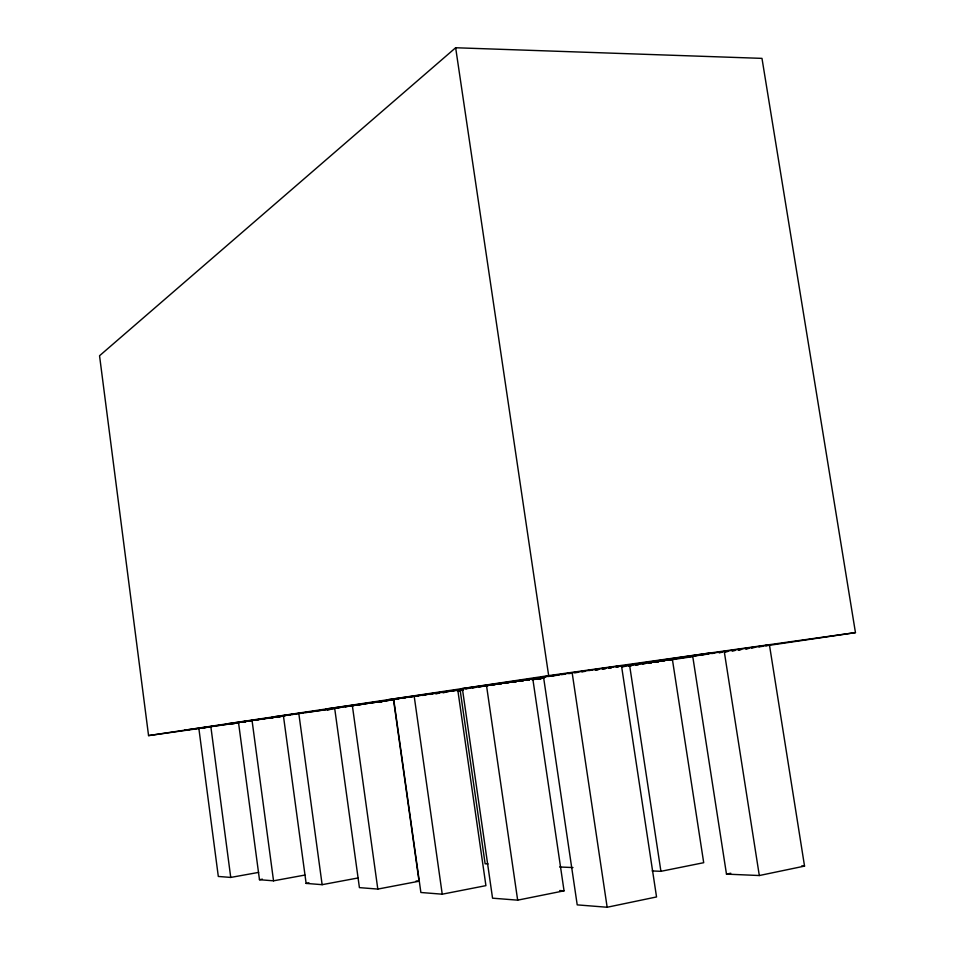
<?xml version="1.0" encoding="UTF-8"?>
<svg xmlns="http://www.w3.org/2000/svg" width="955" height="955" viewBox="0 0 955 955"><rect width="100%" height="100%" fill="white"/><g stroke="black" fill="none" stroke-linecap="round" stroke-linejoin="round"><path stroke-width="1.43" d="M766.113 645.795L855.453 632.616L761.983 58.374L455.654 47.75L99.547 355.749L148.562 735.601L201.207 728.176M607.153 907.25L656.539 896.948L621.49 665.719L543.514 676.916L577.214 904.874L607.153 907.25L572.14 672.642M759.309 875.532L804.54 866.101L769.455 644.959L692.673 655.978L726.48 874.123L759.309 875.532L724.224 651.31M726.48 874.123L730.778 873.24M517.658 900.159L564.047 890.824L532.818 678.921L462.435 689.033L492.553 898.178L517.658 900.159L486.501 685.439M652.158 870.948L660.92 871.318L703.704 862.699L672.38 659.32L621.18 666.578M442.237 894.19L485.916 885.643L457.803 690.095L393.699 699.299L420.88 892.495L442.237 894.19L414.195 696.231M377.81 889.081L419.042 881.214L393.508 699.681L334.656 708.121L359.414 887.625L377.81 889.081L352.335 705.47M322.133 884.676L298.808 713.469L283.42 715.773L306.125 883.399L322.133 884.676L358.28 877.92M306.125 883.399L308.966 882.874M284.757 715.844L238.511 722.481L259.474 879.71L273.536 880.82L304.884 875.067M259.474 879.71L262.398 879.173M230.74 877.43L210.84 726.612L198.855 728.402L218.313 876.451L230.74 877.43L258.65 872.393M148.562 735.601L548.659 675.627L855.453 632.616M233.498 723.508L239.06 722.684M243.227 722.064L246.008 721.646L243.083 722.064M274.909 717.336L284.793 715.868M334.871 708.407L305.528 712.657M376.533 702.2L393.508 699.681M436.507 693.27L439.348 692.853M442.189 692.423L457.803 690.095M513.754 681.763L516.679 681.333M519.615 680.891L532.818 678.921M596.099 669.503L598.916 669.085M601.745 668.655L605.971 668.034M608.789 667.605L613.026 666.984M615.844 666.554L618.673 666.136M276.843 717.348L279.708 716.918M327.589 709.804L330.514 709.374M379.075 702.164L382.024 701.722M435.898 693.712L438.799 693.282M443.144 692.638L446.033 692.208M505.935 683.314L508.86 682.885M513.253 682.228L516.178 681.786M520.571 681.142L523.507 680.7L520.523 681.07M544.04 677.656L532.293 679.399L544.087 677.764M595.407 670.016L598.343 669.586M602.748 668.93L605.685 668.5L602.712 668.87M621.884 666.089L708.944 653.16M460.191 690.429L463.02 690.011L460.191 690.429L485.128 863.798L488.065 863.917M532.042 679.781L543.479 678.086M649.281 662.734L652.17 662.304M655.058 661.875L672.38 659.32M738.573 649.519L741.522 649.09M745.927 648.433L748.863 648.003M751.812 647.562L754.748 647.132M759.165 646.475L762.102 646.046M765.039 645.616L769.455 644.959M457.552 691.348L460.501 690.907M628.414 666.124L631.327 665.695M635.684 665.05L638.597 664.62M648.779 663.116L651.68 662.686L648.624 663.057M656.049 662.042L658.95 661.612L655.99 662.03M661.875 661.182L664.811 660.753M669.216 660.108L692.721 656.634M719.163 652.731L722.099 652.301M725.036 651.859L727.973 651.429M732.378 650.785L735.314 650.343L732.33 650.665M741.187 649.484L738.251 649.913L741.164 649.424M751.466 647.967L754.402 647.526M758.795 646.881L763.188 646.237M543.514 676.916L559.63 674.66M562.555 674.242L565.491 673.836M568.428 673.418L571.353 673.012M575.746 672.392L578.682 671.986M581.607 671.568L584.544 671.162M588.937 670.541L591.873 670.135M692.673 655.978L708.431 653.769M711.308 653.363L714.173 652.957M718.47 652.361L721.335 651.955M725.633 651.346L728.51 650.952M731.375 650.546L734.24 650.14M461.241 688.734L545.233 676.94M548.182 676.522L558.496 675.078M561.445 674.66L564.393 674.242M568.822 673.621L571.77 673.215M574.707 672.798L577.656 672.38M582.084 671.759L585.033 671.353M595.347 669.897L598.296 669.491M621.86 666.172L708.765 653.972M711.714 653.554L714.662 653.148M719.079 652.528L722.016 652.11M724.964 651.692L727.913 651.286M465.372 688.615L469.764 687.994M472.701 687.588L475.638 687.17M478.562 686.764L481.499 686.347M485.892 685.726L488.829 685.32M491.753 684.902L494.69 684.496M499.083 683.876L502.02 683.47M621.765 666.626L624.654 666.22M629.011 665.611L631.912 665.205M642.047 663.785L644.947 663.367M387.993 699.717L463.103 689.152M466.04 688.734L468.989 688.328M471.937 687.91L476.354 687.29M479.291 686.872L482.239 686.454M485.188 686.048L488.136 685.63M492.553 685.01L495.49 684.592M498.438 684.186L501.387 683.768M513.169 682.109L516.106 681.691M622.123 666.793L625.071 666.375M629.488 665.754L632.437 665.337M635.373 664.919L638.322 664.513M642.739 663.892L645.687 663.474M395.167 699.084L398.128 698.678M401.076 698.26L405.505 697.639M408.454 697.222L411.414 696.804M415.843 696.183L418.791 695.765M423.22 695.145L426.181 694.727M429.129 694.309L432.078 693.891M538.119 678.969L541.079 678.551M325.739 709.04L398.999 698.738M401.924 698.32L404.86 697.902M409.253 697.293L412.178 696.875M422.444 695.431L425.369 695.025M429.762 694.404L432.699 693.987M435.623 693.581L438.56 693.163M442.953 692.542L445.878 692.136M538.011 679.16L540.936 678.754M337.545 707.703L341.89 707.094M344.779 706.688L347.668 706.282M350.557 705.876L353.445 705.47M356.334 705.065L367.89 703.429M372.223 702.82L375.112 702.414M272.175 717.074L336.339 708.18M338.154 707.774L341.078 707.369M345.483 706.748L348.408 706.33M351.345 705.924L354.281 705.506M358.674 704.886L361.611 704.468M379.195 701.997L382.131 701.579M457.302 690.99L463.199 690.155M225.595 724.057L284.626 715.737M286.369 715.355L290.535 714.901M292.266 714.519L296.683 713.898M299.631 713.481L303.809 713.027M327.422 709.696L330.382 709.279M184.721 730.181L239.311 722.481M241.424 722.064L245.793 721.455M248.706 721.037L251.619 720.631M254.531 720.213L258.901 719.604M261.813 719.187L264.726 718.781M267.639 718.363L273.249 717.694M198.855 728.402L206.065 727.388M210.398 726.767L238.678 722.684M204.131 727.758L207.056 727.34M231.922 723.83L234.846 723.424M801.615 865.994L804.54 866.101M559.618 866.985L572.976 867.558M416.105 881.011L419.042 881.214M559.714 890.538L564.047 890.824M629.608 665.325L660.92 871.318M455.654 47.75L548.659 675.627M252.048 720.452L273.536 880.82M461.993 689.844L459.069 690.274L461.993 689.868M529.356 679.829L526.432 680.27L529.356 679.829M611.558 667.629L608.621 668.058L611.558 667.629M618.936 666.53L615.975 666.96L618.924 666.59M748.541 648.397L745.604 648.827L748.529 648.385"/></g></svg>
